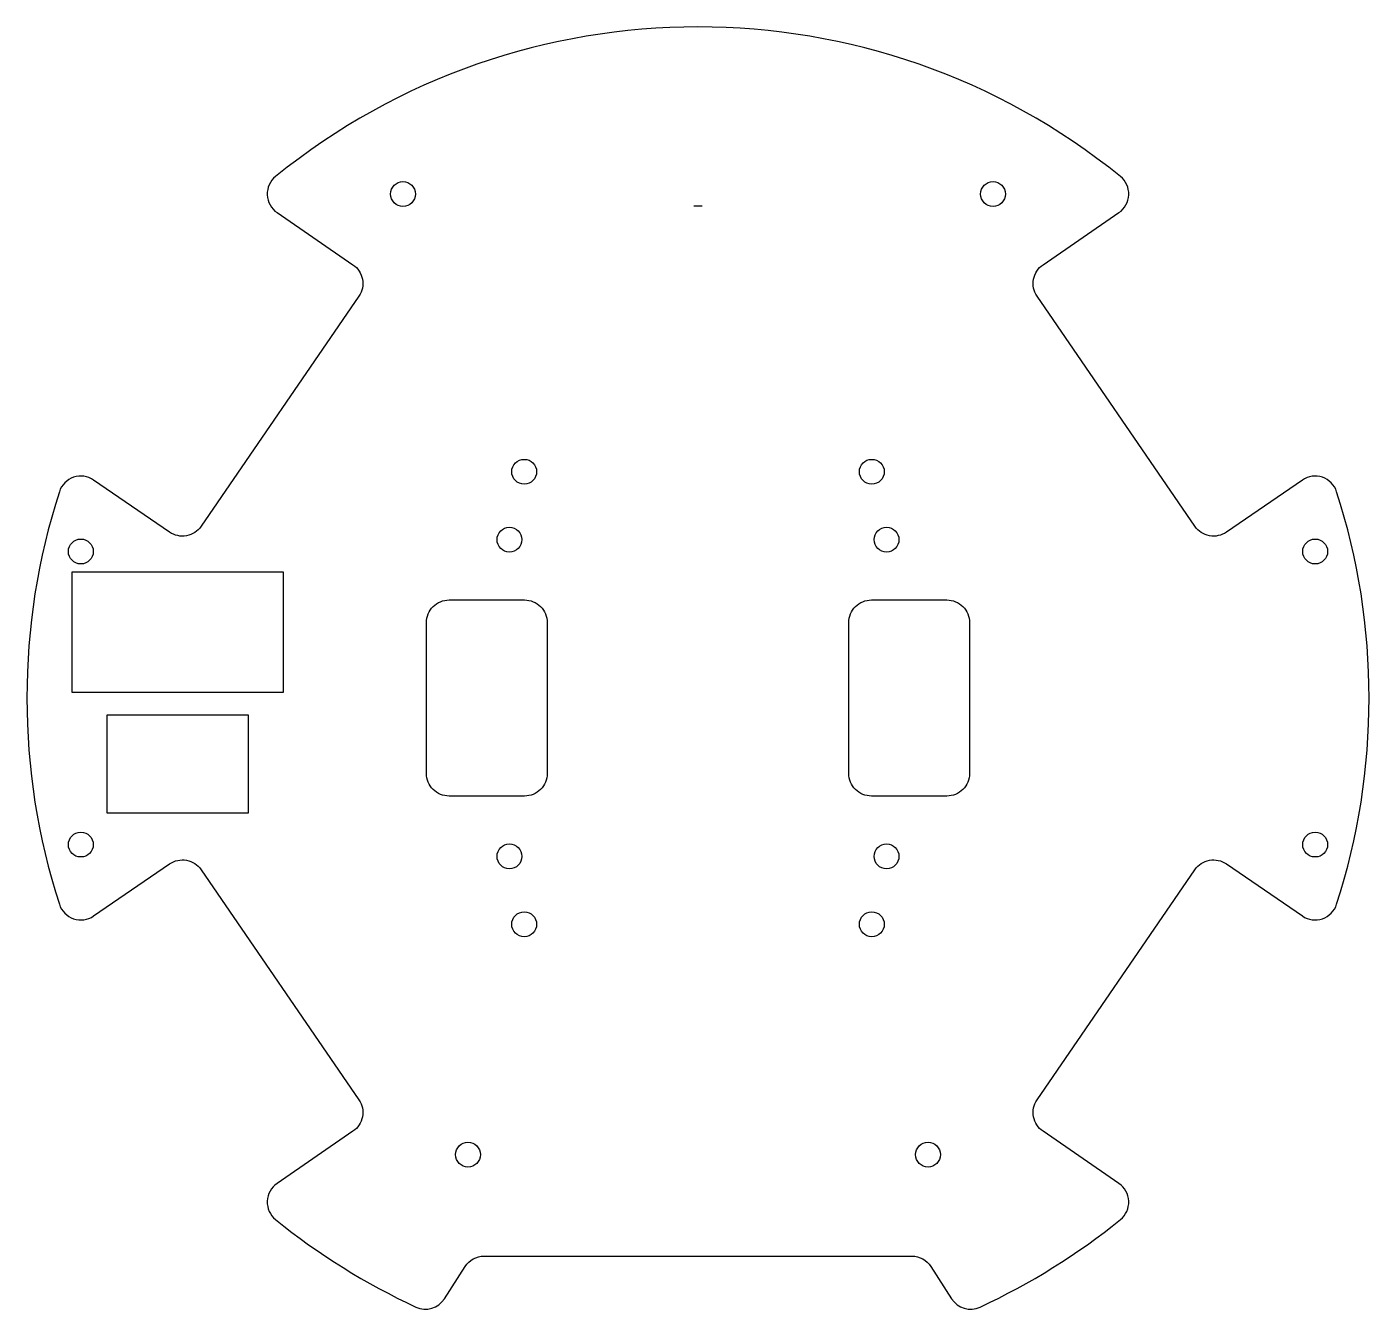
# Model space of a CAD drawing. Header units: millimetres. Extents: x -89 to 89, y -81 to 89.
import ezdxf

# ---------------------------------------------------------------- set-up
doc = ezdxf.new("R2010")
doc.units = ezdxf.units.MM
doc.layers.get('0').update_dxf_attribs({"linetype": 'CONTINUOUS'})

msp = doc.modelspace()

# ---------------------------------------------------------------- linework, layer by layer
msp.add_line((0.56, 65.2), (-0.56, 65.2))
for points in [[(-45.75, -57.45), (-55.82, -64.36, 0.501592), (-56.01, -69.16, 0.061832), (-37.4, -80.76, 0.375299), (-33.61, -79.65), (-30.88, -75.39, -0.255993), (-28.36, -74), (28.36, -74, -0.255993), (30.88, -75.39), (33.61, -79.65, 0.375299), (37.4, -80.76, 0.061832), (56.01, -69.16, 0.501592), (55.82, -64.36), (45.75, -57.45, -0.414214), (44.97, -53.28), (65.9, -22.77, -0.414214), (70.07, -21.99), (80.14, -28.9, 0.501592), (84.69, -27.35, 0.157446), (84.69, 27.35, 0.501592), (80.14, 28.9), (70.07, 21.99, -0.414214), (65.9, 22.77), (44.97, 53.28, -0.414214), (45.75, 57.45), (55.82, 64.36, 0.501592), (56.01, 69.16, 0.354129), (-56.01, 69.16, 0.501592), (-55.82, 64.36), (-45.75, 57.45, -0.414214), (-44.97, 53.28), (-65.9, 22.77, -0.414214), (-70.07, 21.99), (-80.14, 28.9, 0.501592), (-84.69, 27.35, 0.157446), (-84.69, -27.35, 0.501592), (-80.14, -28.9), (-70.07, -21.99, -0.414214), (-65.9, -22.77), (-44.97, -53.28, -0.414214)], [(-36, -10), (-36, 10, -0.414214), (-33, 13), (-23, 13, -0.414214), (-20, 10), (-20, -10, -0.414214), (-23, -13), (-33, -13, -0.414214)], [(20, -10), (20, 10, -0.414214), (23, 13), (33, 13, -0.414214), (36, 10), (36, -10, -0.414214), (33, -13), (23, -13, -0.414214)]]:
    msp.add_lwpolyline(points, format="xyb", close=True)
for points in [[(-55, 16.75), (-55, 0.75), (-83, 0.75), (-83, 16.75)], [(-59.65, -2.25), (-59.65, -15.25), (-78.35, -15.25), (-78.35, -2.25)]]:
    msp.add_lwpolyline(points, close=True)
for centre in [(-39.12, 66.83), (39.12, 66.83), (-23.05, 30), (23.05, 30), (-25, 21), (25, 21), (-81.84, 19.43), (81.84, 19.43), (-81.84, -19.43), (81.84, -19.43), (-25, -21), (25, -21), (-23.05, -30), (23.05, -30), (-30.5, -60.55), (30.5, -60.55)]:
    msp.add_circle(centre, 1.65)

doc.saveas('drawing.dxf')
